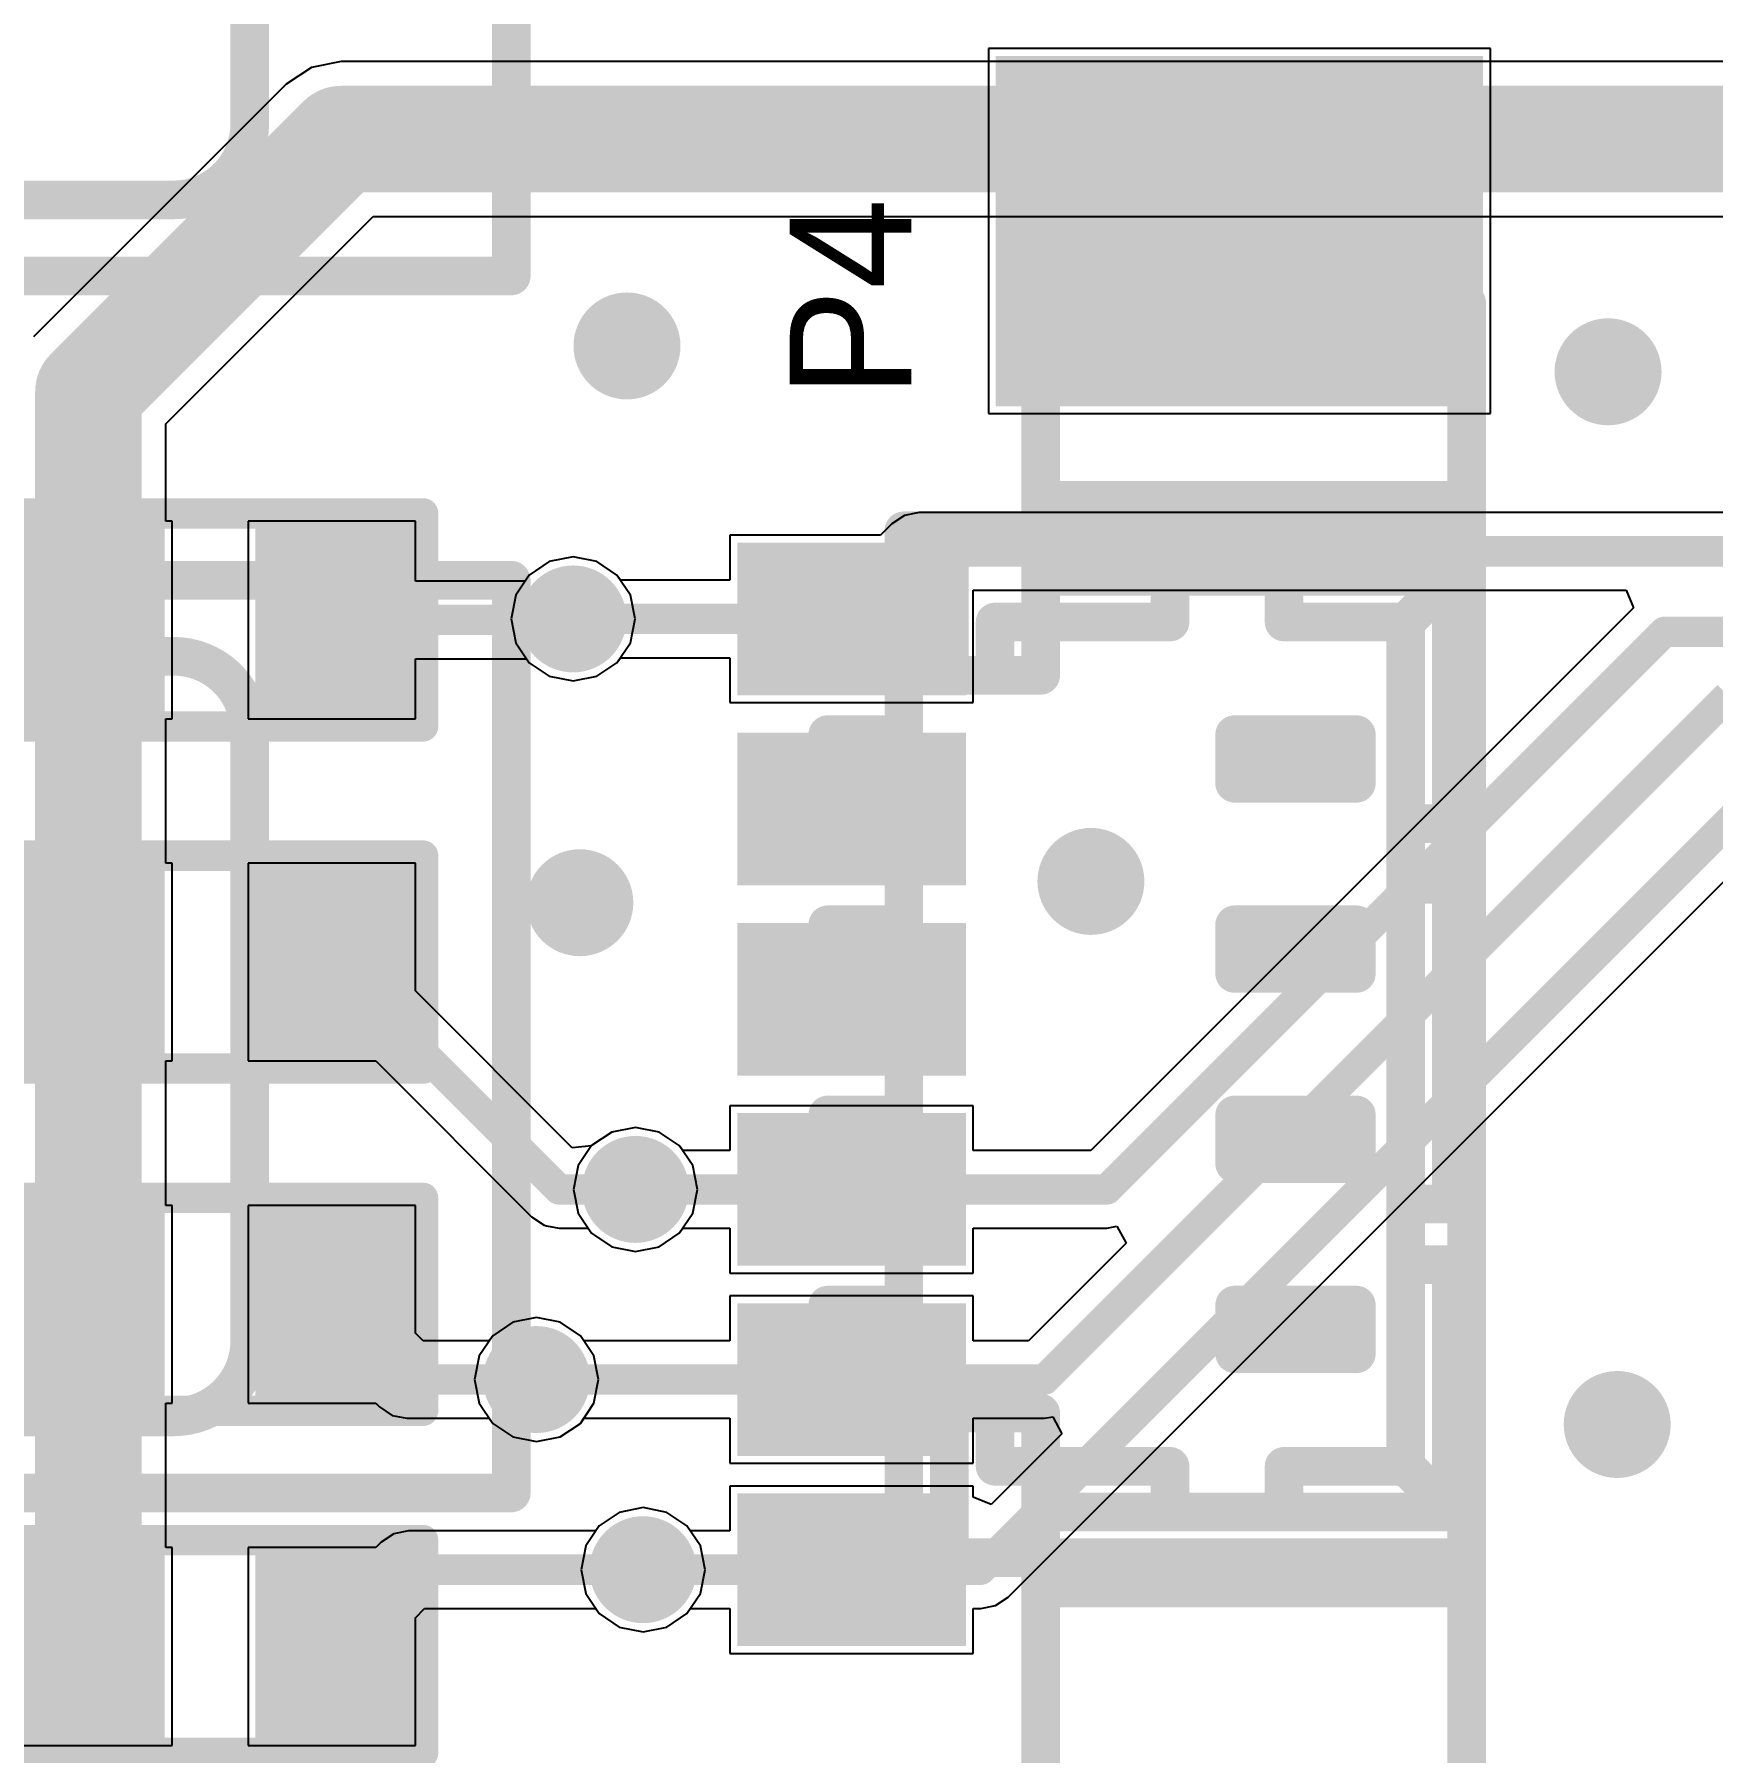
# Model space of a CAD drawing. Extents: x 6.88 to 10.89, y 6.77 to 7.93.
# Drawn here: x 7.1008 to 7.5352, y 7.1049 to 7.5496 of the extents above; entities that cross this region are included whole.
import ezdxf

# ---------------------------------------------------------------- set-up
doc = ezdxf.new("R2010")
doc.units = 0
doc.layers.get('0').update_dxf_attribs({"linetype": 'CONTINUOUS'})
for name, color, linetype in [('BOTTOMLAYER', 5, 'CONTINUOUS'), ('BOTTOMOVERLAY', 54, 'CONTINUOUS'), ('BOTTOMPASTE', 16, 'CONTINUOUS'), ('BOTTOMSOLDER', 6, 'CONTINUOUS'), ('MULTILAYER', 9, 'CONTINUOUS'), ('TOPLAYER', 1, 'CONTINUOUS'), ('TOPOVERLAY', 2, 'CONTINUOUS'), ('TOPPASTE', 8, 'CONTINUOUS'), ('TOPSOLDER', 216, 'CONTINUOUS')]:
    doc.layers.add(name, color=color, linetype=linetype)

# ---------------------------------------------------------------- blocks, each defined once
blk = doc.blocks.new('R_0603_B_16')
at = {"layer": 'BOTTOMLAYER'}
for points in [[(-0.047244, 0.019685), (-0.047244, -0.019685), (-0.015748, 0.019685), (-0.015748, -0.019685)], [(0.015748, 0.019685), (0.015748, -0.019685), (0.047244, 0.019685), (0.047244, -0.019685)]]:
    blk.add_solid(points, dxfattribs=at)
at = {"layer": 'BOTTOMOVERLAY', "const_width": 0.007874}
for points in [[(-0.055118, -0.027559), (-0.055118, 0.027559)], [(-0.055118, 0.027559), (0.055118, 0.027559)], [(0.055118, -0.027559), (0.055118, 0.027559)], [(-0.055118, -0.027559), (0.055118, -0.027559)]]:
    blk.add_lwpolyline(points, dxfattribs=at)
at = {"layer": 'BOTTOMOVERLAY', "const_width": 0.003937}
for points in [[(-0.057087, 0.027559, 1), (-0.05315, 0.027559, 1)], [(-0.057087, 0.027559, 1), (-0.05315, 0.027559, 1)], [(0.05315, 0.027559, 1), (0.057087, 0.027559, 1)], [(0.05315, 0.027559, 1), (0.057087, 0.027559, 1)], [(-0.057087, -0.027559, 1), (-0.05315, -0.027559, 1)], [(-0.057087, -0.027559, 1), (-0.05315, -0.027559, 1)], [(0.05315, -0.027559, 1), (0.057087, -0.027559, 1)], [(0.05315, -0.027559, 1), (0.057087, -0.027559, 1)]]:
    blk.add_lwpolyline(points, format="xyb", close=True, dxfattribs=at)
at = {"layer": 'BOTTOMPASTE'}
for points in [[(-0.047244, 0.019685), (-0.047244, -0.019685), (-0.015748, 0.019685), (-0.015748, -0.019685)], [(0.015748, 0.019685), (0.015748, -0.019685), (0.047244, 0.019685), (0.047244, -0.019685)]]:
    blk.add_solid(points, dxfattribs=at)
at = {"layer": 'BOTTOMSOLDER'}
for points in [[(-0.051244, 0.023685), (-0.051244, -0.023685), (-0.011748, 0.023685), (-0.011748, -0.023685)], [(0.011748, 0.023685), (0.011748, -0.023685), (0.051244, 0.023685), (0.051244, -0.023685)]]:
    blk.add_solid(points, dxfattribs=at)
blk = doc.blocks.new('R_0603_B_17')
at = {"layer": 'BOTTOMLAYER'}
for points in [[(-0.047244, 0.019685), (-0.047244, -0.019685), (-0.015748, 0.019685), (-0.015748, -0.019685)], [(0.015748, 0.019685), (0.015748, -0.019685), (0.047244, 0.019685), (0.047244, -0.019685)]]:
    blk.add_solid(points, dxfattribs=at)
at = {"layer": 'BOTTOMOVERLAY', "const_width": 0.007874}
for points in [[(-0.055118, -0.027559), (-0.055118, 0.027559)], [(-0.055118, 0.027559), (0.055118, 0.027559)], [(0.055118, -0.027559), (0.055118, 0.027559)], [(-0.055118, -0.027559), (0.055118, -0.027559)]]:
    blk.add_lwpolyline(points, dxfattribs=at)
at = {"layer": 'BOTTOMOVERLAY', "const_width": 0.003937}
for points in [[(-0.057087, 0.027559, 1), (-0.05315, 0.027559, 1)], [(-0.057087, 0.027559, 1), (-0.05315, 0.027559, 1)], [(0.05315, 0.027559, 1), (0.057087, 0.027559, 1)], [(0.05315, 0.027559, 1), (0.057087, 0.027559, 1)], [(-0.057087, -0.027559, 1), (-0.05315, -0.027559, 1)], [(-0.057087, -0.027559, 1), (-0.05315, -0.027559, 1)], [(0.05315, -0.027559, 1), (0.057087, -0.027559, 1)], [(0.05315, -0.027559, 1), (0.057087, -0.027559, 1)]]:
    blk.add_lwpolyline(points, format="xyb", close=True, dxfattribs=at)
at = {"layer": 'BOTTOMPASTE'}
for points in [[(-0.047244, 0.019685), (-0.047244, -0.019685), (-0.015748, 0.019685), (-0.015748, -0.019685)], [(0.015748, 0.019685), (0.015748, -0.019685), (0.047244, 0.019685), (0.047244, -0.019685)]]:
    blk.add_solid(points, dxfattribs=at)
at = {"layer": 'BOTTOMSOLDER'}
for points in [[(-0.051244, 0.023685), (-0.051244, -0.023685), (-0.011748, 0.023685), (-0.011748, -0.023685)], [(0.011748, 0.023685), (0.011748, -0.023685), (0.051244, 0.023685), (0.051244, -0.023685)]]:
    blk.add_solid(points, dxfattribs=at)
blk = doc.blocks.new('R_0603_B_19')
at = {"layer": 'BOTTOMLAYER'}
for points in [[(-0.047244, 0.019685), (-0.047244, -0.019685), (-0.015748, 0.019685), (-0.015748, -0.019685)], [(0.015748, 0.019685), (0.015748, -0.019685), (0.047244, 0.019685), (0.047244, -0.019685)]]:
    blk.add_solid(points, dxfattribs=at)
at = {"layer": 'BOTTOMOVERLAY', "const_width": 0.007874}
for points in [[(-0.055118, -0.027559), (-0.055118, 0.027559)], [(-0.055118, 0.027559), (0.055118, 0.027559)], [(0.055118, -0.027559), (0.055118, 0.027559)], [(-0.055118, -0.027559), (0.055118, -0.027559)]]:
    blk.add_lwpolyline(points, dxfattribs=at)
at = {"layer": 'BOTTOMOVERLAY', "const_width": 0.003937}
for points in [[(-0.057087, 0.027559, 1), (-0.05315, 0.027559, 1)], [(-0.057087, 0.027559, 1), (-0.05315, 0.027559, 1)], [(0.05315, 0.027559, 1), (0.057087, 0.027559, 1)], [(0.05315, 0.027559, 1), (0.057087, 0.027559, 1)], [(-0.057087, -0.027559, 1), (-0.05315, -0.027559, 1)], [(-0.057087, -0.027559, 1), (-0.05315, -0.027559, 1)], [(0.05315, -0.027559, 1), (0.057087, -0.027559, 1)], [(0.05315, -0.027559, 1), (0.057087, -0.027559, 1)]]:
    blk.add_lwpolyline(points, format="xyb", close=True, dxfattribs=at)
at = {"layer": 'BOTTOMPASTE'}
for points in [[(-0.047244, 0.019685), (-0.047244, -0.019685), (-0.015748, 0.019685), (-0.015748, -0.019685)], [(0.015748, 0.019685), (0.015748, -0.019685), (0.047244, 0.019685), (0.047244, -0.019685)]]:
    blk.add_solid(points, dxfattribs=at)
at = {"layer": 'BOTTOMSOLDER'}
for points in [[(-0.051244, 0.023685), (-0.051244, -0.023685), (-0.011748, 0.023685), (-0.011748, -0.023685)], [(0.011748, 0.023685), (0.011748, -0.023685), (0.051244, 0.023685), (0.051244, -0.023685)]]:
    blk.add_solid(points, dxfattribs=at)
blk = doc.blocks.new('R_0603_B_20')
at = {"layer": 'BOTTOMLAYER'}
for points in [[(-0.047244, 0.019685), (-0.047244, -0.019685), (-0.015748, 0.019685), (-0.015748, -0.019685)], [(0.015748, 0.019685), (0.015748, -0.019685), (0.047244, 0.019685), (0.047244, -0.019685)]]:
    blk.add_solid(points, dxfattribs=at)
at = {"layer": 'BOTTOMOVERLAY', "const_width": 0.007874}
for points in [[(-0.055118, -0.027559), (-0.055118, 0.027559)], [(-0.055118, 0.027559), (0.055118, 0.027559)], [(0.055118, -0.027559), (0.055118, 0.027559)], [(-0.055118, -0.027559), (0.055118, -0.027559)]]:
    blk.add_lwpolyline(points, dxfattribs=at)
at = {"layer": 'BOTTOMOVERLAY', "const_width": 0.003937}
for points in [[(-0.057087, 0.027559, 1), (-0.05315, 0.027559, 1)], [(-0.057087, 0.027559, 1), (-0.05315, 0.027559, 1)], [(0.05315, 0.027559, 1), (0.057087, 0.027559, 1)], [(0.05315, 0.027559, 1), (0.057087, 0.027559, 1)], [(-0.057087, -0.027559, 1), (-0.05315, -0.027559, 1)], [(-0.057087, -0.027559, 1), (-0.05315, -0.027559, 1)], [(0.05315, -0.027559, 1), (0.057087, -0.027559, 1)], [(0.05315, -0.027559, 1), (0.057087, -0.027559, 1)]]:
    blk.add_lwpolyline(points, format="xyb", close=True, dxfattribs=at)
at = {"layer": 'BOTTOMPASTE'}
for points in [[(-0.047244, 0.019685), (-0.047244, -0.019685), (-0.015748, 0.019685), (-0.015748, -0.019685)], [(0.015748, 0.019685), (0.015748, -0.019685), (0.047244, 0.019685), (0.047244, -0.019685)]]:
    blk.add_solid(points, dxfattribs=at)
at = {"layer": 'BOTTOMSOLDER'}
for points in [[(-0.051244, 0.023685), (-0.051244, -0.023685), (-0.011748, 0.023685), (-0.011748, -0.023685)], [(0.011748, 0.023685), (0.011748, -0.023685), (0.051244, 0.023685), (0.051244, -0.023685)]]:
    blk.add_solid(points, dxfattribs=at)
blk = doc.blocks.new('M_____53398_37')
at = {"layer": 'TOPLAYER'}
for points in [[(0.015748, -0.02559), (0.015748, 0.02559), (-0.015748, -0.02559), (-0.015748, 0.02559)], [(0.064961, -0.02559), (0.064961, 0.02559), (0.033465, -0.02559), (0.033465, 0.02559)], [(0.114173, -0.02559), (0.114173, 0.02559), (0.082677, -0.02559), (0.082677, 0.02559)], [(0.163386, -0.02559), (0.163386, 0.02559), (0.13189, -0.02559), (0.13189, 0.02559)], [(0.212598, -0.02559), (0.212598, 0.02559), (0.181102, -0.02559), (0.181102, 0.02559)], [(0.261811, -0.02559), (0.261811, 0.02559), (0.230315, -0.02559), (0.230315, 0.02559)], [(0.387795, -0.159449), (0.387795, -0.041339), (0.305118, -0.159449), (0.305118, -0.041339)]]:
    blk.add_solid(points, dxfattribs=at)
at = {"layer": 'TOPPASTE'}
for points in [[(0.015748, -0.02559), (0.015748, 0.02559), (-0.015748, -0.02559), (-0.015748, 0.02559)], [(0.064961, -0.02559), (0.064961, 0.02559), (0.033465, -0.02559), (0.033465, 0.02559)], [(0.114173, -0.02559), (0.114173, 0.02559), (0.082677, -0.02559), (0.082677, 0.02559)], [(0.163386, -0.02559), (0.163386, 0.02559), (0.13189, -0.02559), (0.13189, 0.02559)], [(0.212598, -0.02559), (0.212598, 0.02559), (0.181102, -0.02559), (0.181102, 0.02559)], [(0.261811, -0.02559), (0.261811, 0.02559), (0.230315, -0.02559), (0.230315, 0.02559)], [(0.387795, -0.159449), (0.387795, -0.041339), (0.305118, -0.159449), (0.305118, -0.041339)]]:
    blk.add_solid(points, dxfattribs=at)
at = {"layer": 'TOPSOLDER'}
for points in [[(0.019748, -0.02959), (0.019748, 0.02959), (-0.019748, -0.02959), (-0.019748, 0.02959)], [(0.068961, -0.02959), (0.068961, 0.02959), (0.029465, -0.02959), (0.029465, 0.02959)], [(0.118173, -0.02959), (0.118173, 0.02959), (0.078677, -0.02959), (0.078677, 0.02959)], [(0.167386, -0.02959), (0.167386, 0.02959), (0.12789, -0.02959), (0.12789, 0.02959)], [(0.216598, -0.02959), (0.216598, 0.02959), (0.177102, -0.02959), (0.177102, 0.02959)], [(0.265811, -0.02959), (0.265811, 0.02959), (0.226315, -0.02959), (0.226315, 0.02959)], [(0.391795, -0.163449), (0.391795, -0.037339), (0.301118, -0.163449), (0.301118, -0.037339)]]:
    blk.add_solid(points, dxfattribs=at)

msp = doc.modelspace()

# ---------------------------------------------------------------- linework, layer by layer
at = {"layer": 'BOTTOMLAYER'}
for p, q in [((7.180172, 7.542566), (7.172491, 7.541038)), ((8.308866, 7.542566), (7.180172, 7.542566)), ((7.172491, 7.541038), (7.165979, 7.536687)), ((7.165979, 7.536687), (7.100589, 7.471297)), ((7.134852, 7.448791), (7.188485, 7.502425)), ((7.188485, 7.502425), (8.317179, 7.502425)), ((7.134852, 7.423641), (7.134852, 7.448791)), ((7.136435, 7.423641), (7.134852, 7.423641)), ((7.136435, 7.37246), (7.136435, 7.423641)), ((7.199427, 7.423641), (7.15612, 7.423641)), ((7.15612, 7.423641), (7.15612, 7.37246)), ((7.199427, 7.408086), (7.199427, 7.423641)), ((7.234084, 7.413135), (7.228875, 7.409655)), ((7.240229, 7.414357), (7.234084, 7.413135)), ((7.246374, 7.413135), (7.240229, 7.414357)), ((7.251583, 7.409655), (7.246374, 7.413135)), ((7.228875, 7.409655), (7.227828, 7.408086)), ((7.255063, 7.404445), (7.251583, 7.409655)), ((7.227828, 7.408086), (7.199427, 7.408086)), ((7.256286, 7.398301), (7.255063, 7.404445)), ((7.255063, 7.392156), (7.256286, 7.398301)), ((7.251583, 7.386947), (7.255063, 7.392156)), ((7.199427, 7.37246), (7.199427, 7.388016)), ((7.199427, 7.388016), (7.228161, 7.388016)), ((7.228161, 7.388016), (7.228875, 7.386947)), ((7.228875, 7.386947), (7.234084, 7.383466)), ((7.246374, 7.383466), (7.251583, 7.386947)), ((7.234084, 7.383466), (7.240229, 7.382244)), ((7.240229, 7.382244), (7.246374, 7.383466)), ((7.134852, 7.335075), (7.134852, 7.37246)), ((7.134852, 7.37246), (7.136435, 7.37246)), ((7.15612, 7.37246), (7.199427, 7.37246)), ((7.136435, 7.335075), (7.134852, 7.335075)), ((7.136435, 7.283894), (7.136435, 7.335075)), ((7.199427, 7.335075), (7.15612, 7.335075)), ((7.15612, 7.335075), (7.15612, 7.283894)), ((7.199427, 7.302023), (7.199427, 7.335075)), ((7.239994, 7.261456), (7.199427, 7.302023)), ((7.134852, 7.246508), (7.134852, 7.283894)), ((7.134852, 7.283894), (7.136435, 7.283894)), ((7.15612, 7.283894), (7.189172, 7.283894)), ((7.189172, 7.283894), (7.229499, 7.243567)), ((7.256371, 7.266719), (7.250226, 7.265497)), ((7.262515, 7.265497), (7.256371, 7.266719)), ((7.24497, 7.261946), (7.239994, 7.261456)), ((7.245017, 7.262017), (7.24497, 7.261946)), ((7.250226, 7.265497), (7.245017, 7.262017)), ((7.267724, 7.262017), (7.262515, 7.265497)), ((7.271205, 7.256808), (7.267724, 7.262017)), ((7.272427, 7.250663), (7.271205, 7.256808)), ((7.271205, 7.244518), (7.272427, 7.250663)), ((7.136435, 7.246508), (7.134852, 7.246508)), ((7.136435, 7.195327), (7.136435, 7.246508)), ((7.199427, 7.246508), (7.15612, 7.246508)), ((7.15612, 7.246508), (7.15612, 7.195327)), ((7.199427, 7.213456), (7.199427, 7.246508)), ((7.267724, 7.239309), (7.271205, 7.244518)), ((7.229499, 7.243567), (7.232754, 7.241392)), ((7.232754, 7.241392), (7.233391, 7.241265)), ((7.233391, 7.241265), (7.236595, 7.240628)), ((7.236595, 7.240628), (7.244136, 7.240628)), ((7.244136, 7.240628), (7.245017, 7.239309)), ((7.245017, 7.239309), (7.250226, 7.235829)), ((7.250226, 7.235829), (7.256371, 7.234606)), ((7.256371, 7.234606), (7.262515, 7.235829)), ((7.262515, 7.235829), (7.267724, 7.239309)), ((7.23078, 7.217507), (7.224636, 7.216285)), ((7.236925, 7.216285), (7.23078, 7.217507)), ((7.201397, 7.211486), (7.199427, 7.213456)), ((7.224636, 7.216285), (7.219427, 7.212804)), ((7.242134, 7.212804), (7.236925, 7.216285)), ((7.218546, 7.211486), (7.201397, 7.211486)), ((7.219427, 7.212804), (7.218546, 7.211486)), ((7.245615, 7.207595), (7.242134, 7.212804)), ((7.246837, 7.20145), (7.245615, 7.207595)), ((7.245615, 7.195306), (7.246837, 7.20145)), ((7.134852, 7.157942), (7.134852, 7.195327)), ((7.134852, 7.195327), (7.136435, 7.195327)), ((7.15612, 7.195327), (7.189172, 7.195327)), ((7.189172, 7.195327), (7.190145, 7.194354)), ((7.242134, 7.190097), (7.245615, 7.195306)), ((7.190145, 7.194354), (7.1934, 7.192179)), ((7.1934, 7.192179), (7.197241, 7.191415)), ((7.197241, 7.191415), (7.218546, 7.191415)), ((7.218546, 7.191415), (7.219427, 7.190097)), ((7.219427, 7.190097), (7.224636, 7.186616)), ((7.224636, 7.186616), (7.23078, 7.185394)), ((7.23078, 7.185394), (7.236925, 7.186616)), ((7.236925, 7.186616), (7.242134, 7.190097)), ((7.252195, 7.167072), (7.246986, 7.163591)), ((7.258339, 7.168294), (7.252195, 7.167072)), ((7.264484, 7.167072), (7.258339, 7.168294)), ((7.269693, 7.163591), (7.264484, 7.167072)), ((7.193819, 7.161509), (7.190564, 7.159334)), ((7.19766, 7.162273), (7.193819, 7.161509)), ((7.246105, 7.162273), (7.19766, 7.162273)), ((7.246986, 7.163591), (7.246105, 7.162273)), ((7.273174, 7.158382), (7.269693, 7.163591)), ((7.136435, 7.157942), (7.134852, 7.157942)), ((7.136435, 7.106761), (7.136435, 7.157942)), ((7.189172, 7.157942), (7.15612, 7.157942)), ((7.15612, 7.157942), (7.15612, 7.106761)), ((7.190564, 7.159334), (7.189172, 7.157942)), ((7.274396, 7.152238), (7.273174, 7.158382)), ((7.273174, 7.146093), (7.274396, 7.152238)), ((7.199427, 7.139813), (7.201816, 7.142202)), ((7.201816, 7.142202), (7.246105, 7.142202)), ((7.246105, 7.142202), (7.246986, 7.140884)), ((7.269693, 7.140884), (7.273174, 7.146093)), ((7.199427, 7.106761), (7.199427, 7.139813)), ((7.246986, 7.140884), (7.252195, 7.137403)), ((7.252195, 7.137403), (7.258339, 7.136181)), ((7.258339, 7.136181), (7.264484, 7.137403)), ((7.264484, 7.137403), (7.269693, 7.140884)), ((7.093127, 7.106761), (7.136435, 7.106761)), ((7.15612, 7.106761), (7.199427, 7.106761))]:
    msp.add_line(p, q, dxfattribs=at)
for points, const_width in [([(7.114781, 7.457105), (7.180172, 7.522495)], 0.027559), ([(7.180172, 7.522495), (8.317179, 7.522495)], 0.027559), ([(7.114781, 7.398051), (7.114781, 7.457105)], 0.027559), ([(7.114781, 7.309484), (7.114781, 7.398051)], 0.027559), ([(7.177773, 7.398051), (7.239979, 7.398051)], 0.007874), ([(7.114781, 7.220918), (7.114781, 7.309484)], 0.027559), ([(7.177773, 7.309484), (7.236595, 7.250663)], 0.007874), ([(7.236595, 7.250663), (7.256371, 7.250663)], 0.007874), ([(7.114781, 7.132351), (7.114781, 7.220918)], 0.027559), ([(7.177773, 7.220918), (7.197241, 7.20145)], 0.007874), ([(7.197241, 7.20145), (7.23078, 7.20145)], 0.007874), ([(7.177773, 7.132351), (7.19766, 7.152238)], 0.007874), ([(7.19766, 7.152238), (7.258339, 7.152238)], 0.007874)]:
    msp.add_lwpolyline(points, dxfattribs=dict(at, const_width=const_width))
for points, const_width in [([(7.173282, 7.522495, 1), (7.187061, 7.522495, 1)], 0.01378), ([(7.173282, 7.522495, 1), (7.187061, 7.522495, 1)], 0.01378), ([(7.249266, 7.468952, 1), (7.259108, 7.468952, 1)], 0.009843), ([(7.503203, 7.462259, 1), (7.513045, 7.462259, 1)], 0.009843), ([(7.107891, 7.457105, 1), (7.121671, 7.457105, 1)], 0.01378), ([(7.107891, 7.457105, 1), (7.121671, 7.457105, 1)], 0.01378), ([(7.107891, 7.398051, 1), (7.121671, 7.398051, 1)], 0.01378), ([(7.107891, 7.398051, 1), (7.121671, 7.398051, 1)], 0.01378), ([(7.235308, 7.398301, 1), (7.24515, 7.398301, 1)], 0.009843), ([(7.175805, 7.398051, 1), (7.179742, 7.398051, 1)], 0.003937), ([(7.238011, 7.398051, 1), (7.241948, 7.398051, 1)], 0.003937), ([(7.369345, 7.330369, 1), (7.379187, 7.330369, 1)], 0.009843), ([(7.237061, 7.324858, 1), (7.246904, 7.324858, 1)], 0.009843), ([(7.107891, 7.309484, 1), (7.121671, 7.309484, 1)], 0.01378), ([(7.107891, 7.309484, 1), (7.121671, 7.309484, 1)], 0.01378), ([(7.175805, 7.309484, 1), (7.179742, 7.309484, 1)], 0.003937), ([(7.25145, 7.250663, 1), (7.261292, 7.250663, 1)], 0.009843), ([(7.234626, 7.250663, 1), (7.238563, 7.250663, 1)], 0.003937), ([(7.234626, 7.250663, 1), (7.238563, 7.250663, 1)], 0.003937), ([(7.254402, 7.250663, 1), (7.258339, 7.250663, 1)], 0.003937), ([(7.107891, 7.220918, 1), (7.121671, 7.220918, 1)], 0.01378), ([(7.107891, 7.220918, 1), (7.121671, 7.220918, 1)], 0.01378), ([(7.175805, 7.220918, 1), (7.179742, 7.220918, 1)], 0.003937), ([(7.225859, 7.20145, 1), (7.235702, 7.20145, 1)], 0.009843), ([(7.195272, 7.20145, 1), (7.199209, 7.20145, 1)], 0.003937), ([(7.195272, 7.20145, 1), (7.199209, 7.20145, 1)], 0.003937), ([(7.228812, 7.20145, 1), (7.232749, 7.20145, 1)], 0.003937), ([(7.505565, 7.189818, 1), (7.515408, 7.189818, 1)], 0.009843), ([(7.253418, 7.152238, 1), (7.263261, 7.152238, 1)], 0.009843), ([(7.195691, 7.152238, 1), (7.199628, 7.152238, 1)], 0.003937), ([(7.195691, 7.152238, 1), (7.199628, 7.152238, 1)], 0.003937), ([(7.256371, 7.152238, 1), (7.260308, 7.152238, 1)], 0.003937), ([(7.107891, 7.132351, 1), (7.121671, 7.132351, 1)], 0.01378), ([(7.175805, 7.132351, 1), (7.179742, 7.132351, 1)], 0.003937)]:
    msp.add_lwpolyline(points, format="xyb", close=True, dxfattribs=dict(at, const_width=const_width))
at = {"layer": 'BOTTOMSOLDER', "const_width": 0.013843}
for points in [[(7.247266, 7.468952, 1), (7.261108, 7.468952, 1)], [(7.501203, 7.462259, 1), (7.515046, 7.462259, 1)], [(7.233308, 7.398301, 1), (7.24715, 7.398301, 1)], [(7.367345, 7.330369, 1), (7.381187, 7.330369, 1)], [(7.235061, 7.324858, 1), (7.248904, 7.324858, 1)], [(7.24945, 7.250663, 1), (7.263292, 7.250663, 1)], [(7.223859, 7.20145, 1), (7.237702, 7.20145, 1)], [(7.503565, 7.189818, 1), (7.517408, 7.189818, 1)], [(7.251418, 7.152238, 1), (7.265261, 7.152238, 1)]]:
    msp.add_lwpolyline(points, format="xyb", close=True, dxfattribs=at)
at = {"layer": 'MULTILAYER', "const_width": 0.009843}
for points in [[(7.249266, 7.468952, 1), (7.259108, 7.468952, 1)], [(7.503203, 7.462259, 1), (7.513045, 7.462259, 1)], [(7.235308, 7.398301, 1), (7.24515, 7.398301, 1)], [(7.369345, 7.330369, 1), (7.379187, 7.330369, 1)], [(7.237061, 7.324858, 1), (7.246904, 7.324858, 1)], [(7.25145, 7.250663, 1), (7.261292, 7.250663, 1)], [(7.225859, 7.20145, 1), (7.235702, 7.20145, 1)], [(7.505565, 7.189818, 1), (7.515408, 7.189818, 1)], [(7.253418, 7.152238, 1), (7.263261, 7.152238, 1)]]:
    msp.add_lwpolyline(points, format="xyb", close=True, dxfattribs=at)
at = {"layer": 'TOPLAYER'}
for p, q in [((7.477668, 7.545939), (7.347747, 7.545939)), ((7.347747, 7.545939), (7.347747, 7.45145)), ((7.477668, 7.45145), (7.477668, 7.545939)), ((7.347747, 7.45145), (7.477668, 7.45145)), ((7.32272, 7.422898), (7.319776, 7.419954)), ((7.325975, 7.425074), (7.32272, 7.422898)), ((7.329816, 7.425838), (7.325975, 7.425074)), ((8.292023, 7.425838), (7.329816, 7.425838)), ((7.319776, 7.419954), (7.280818, 7.419954)), ((7.280818, 7.419954), (7.280818, 7.408336)), ((7.234084, 7.413135), (7.228875, 7.409655)), ((7.240229, 7.414357), (7.234084, 7.413135)), ((7.246374, 7.413135), (7.240229, 7.414357)), ((7.251583, 7.409655), (7.246374, 7.413135)), ((7.228875, 7.409655), (7.225395, 7.404445)), ((7.252464, 7.408336), (7.251583, 7.409655)), ((7.225395, 7.404445), (7.224173, 7.398301)), ((7.280818, 7.408336), (7.252464, 7.408336)), ((7.34381, 7.376647), (7.34381, 7.405767)), ((7.34381, 7.405767), (7.512797, 7.405767)), ((7.512797, 7.405767), (7.514711, 7.401148)), ((7.514711, 7.401148), (7.374261, 7.260698)), ((7.224173, 7.398301), (7.225395, 7.392156)), ((7.225395, 7.392156), (7.228875, 7.386947)), ((7.228875, 7.386947), (7.234084, 7.383466)), ((7.246374, 7.383466), (7.251583, 7.386947)), ((7.251583, 7.386947), (7.252464, 7.388266)), ((7.252464, 7.388266), (7.280818, 7.388266)), ((7.280818, 7.388266), (7.280818, 7.376647)), ((7.234084, 7.383466), (7.240229, 7.382244)), ((7.240229, 7.382244), (7.246374, 7.383466)), ((7.280818, 7.376647), (7.34381, 7.376647)), ((7.352837, 7.145142), (7.542386, 7.334691)), ((7.34381, 7.272316), (7.280818, 7.272316)), ((7.280818, 7.272316), (7.280818, 7.260698)), ((7.34381, 7.260698), (7.34381, 7.272316)), ((7.256371, 7.266719), (7.250226, 7.265497)), ((7.262515, 7.265497), (7.256371, 7.266719)), ((7.245017, 7.262017), (7.241536, 7.256808)), ((7.250226, 7.265497), (7.245017, 7.262017)), ((7.267724, 7.262017), (7.262515, 7.265497)), ((7.268605, 7.260698), (7.267724, 7.262017)), ((7.280818, 7.260698), (7.268605, 7.260698)), ((7.374261, 7.260698), (7.34381, 7.260698)), ((7.241536, 7.256808), (7.240314, 7.250663)), ((7.240314, 7.250663), (7.241536, 7.244518)), ((7.241536, 7.244518), (7.245017, 7.239309)), ((7.267724, 7.239309), (7.268605, 7.240628)), ((7.268605, 7.240628), (7.280818, 7.240628)), ((7.280818, 7.240628), (7.280818, 7.22901)), ((7.34381, 7.22901), (7.34381, 7.240628)), ((7.34381, 7.240628), (7.378418, 7.240628)), ((7.378418, 7.240628), (7.381011, 7.241143)), ((7.381011, 7.241143), (7.383368, 7.236734)), ((7.245017, 7.239309), (7.250226, 7.235829)), ((7.250226, 7.235829), (7.256371, 7.234606)), ((7.256371, 7.234606), (7.262515, 7.235829)), ((7.262515, 7.235829), (7.267724, 7.239309)), ((7.383368, 7.236734), (7.35812, 7.211486)), ((7.280818, 7.22901), (7.34381, 7.22901)), ((7.34381, 7.223104), (7.280818, 7.223104)), ((7.280818, 7.223104), (7.280818, 7.211486)), ((7.34381, 7.211486), (7.34381, 7.223104)), ((7.23078, 7.217507), (7.224636, 7.216285)), ((7.236925, 7.216285), (7.23078, 7.217507)), ((7.224636, 7.216285), (7.219427, 7.212804)), ((7.242134, 7.212804), (7.236925, 7.216285)), ((7.219427, 7.212804), (7.215946, 7.207595)), ((7.243015, 7.211486), (7.242134, 7.212804)), ((7.280818, 7.211486), (7.243015, 7.211486)), ((7.35812, 7.211486), (7.34381, 7.211486)), ((7.215946, 7.207595), (7.214724, 7.20145)), ((7.214724, 7.20145), (7.215946, 7.195306)), ((7.215946, 7.195306), (7.219427, 7.190097)), ((7.242134, 7.190097), (7.243015, 7.191415)), ((7.243015, 7.191415), (7.280818, 7.191415)), ((7.280818, 7.191415), (7.280818, 7.179797)), ((7.34381, 7.179797), (7.34381, 7.191415)), ((7.34381, 7.191415), (7.362276, 7.191415)), ((7.362276, 7.191415), (7.364377, 7.191833)), ((7.364377, 7.191833), (7.366734, 7.187423)), ((7.219427, 7.190097), (7.224636, 7.186616)), ((7.224636, 7.186616), (7.23078, 7.185394)), ((7.23078, 7.185394), (7.236925, 7.186616)), ((7.236925, 7.186616), (7.242134, 7.190097)), ((7.366734, 7.187423), (7.348429, 7.169118)), ((7.280818, 7.179797), (7.34381, 7.179797)), ((7.34381, 7.173891), (7.280818, 7.173891)), ((7.280818, 7.173891), (7.280818, 7.162273)), ((7.34381, 7.171032), (7.34381, 7.173891)), ((7.348429, 7.169118), (7.34381, 7.171032)), ((7.252195, 7.167072), (7.246986, 7.163591)), ((7.258339, 7.168294), (7.252195, 7.167072)), ((7.264484, 7.167072), (7.258339, 7.168294)), ((7.269693, 7.163591), (7.264484, 7.167072)), ((7.246986, 7.163591), (7.243505, 7.158382)), ((7.270574, 7.162273), (7.269693, 7.163591)), ((7.280818, 7.162273), (7.270574, 7.162273)), ((7.243505, 7.158382), (7.242283, 7.152238)), ((7.242283, 7.152238), (7.243505, 7.146093)), ((7.243505, 7.146093), (7.246986, 7.140884)), ((7.269693, 7.140884), (7.270574, 7.142202)), ((7.270574, 7.142202), (7.280818, 7.142202)), ((7.280818, 7.142202), (7.280818, 7.130584)), ((7.34381, 7.130584), (7.34381, 7.142202)), ((7.34381, 7.142202), (7.345741, 7.142202)), ((7.345741, 7.142202), (7.349581, 7.142966)), ((7.349581, 7.142966), (7.352837, 7.145142)), ((7.246986, 7.140884), (7.252195, 7.137403)), ((7.252195, 7.137403), (7.258339, 7.136181)), ((7.258339, 7.136181), (7.264484, 7.137403)), ((7.264484, 7.137403), (7.269693, 7.140884)), ((7.280818, 7.130584), (7.34381, 7.130584))]:
    msp.add_line(p, q, dxfattribs=at)
for points, const_width in [([(7.249266, 7.468952, 1), (7.259108, 7.468952, 1)], 0.009843), ([(7.503203, 7.462259, 1), (7.513045, 7.462259, 1)], 0.009843), ([(7.327847, 7.415802, 1), (7.331784, 7.415802, 1)], 0.003937), ([(7.327847, 7.415802, 1), (7.331784, 7.415802, 1)], 0.003937), ([(7.235308, 7.398301, 1), (7.24515, 7.398301, 1)], 0.009843), ([(7.238261, 7.398301, 1), (7.242198, 7.398301, 1)], 0.003937), ([(7.310346, 7.398301, 1), (7.314283, 7.398301, 1)], 0.003937), ([(7.310346, 7.398301, 1), (7.314283, 7.398301, 1)], 0.003937), ([(7.520723, 7.394936, 1), (7.52466, 7.394936, 1)], 0.003937), ([(7.520723, 7.394936, 1), (7.52466, 7.394936, 1)], 0.003937), ([(7.369345, 7.330369, 1), (7.379187, 7.330369, 1)], 0.009843), ([(7.237061, 7.324858, 1), (7.246904, 7.324858, 1)], 0.009843), ([(7.25145, 7.250663, 1), (7.261292, 7.250663, 1)], 0.009843), ([(7.254402, 7.250663, 1), (7.258339, 7.250663, 1)], 0.003937), ([(7.310346, 7.250663, 1), (7.314283, 7.250663, 1)], 0.003937), ([(7.310346, 7.250663, 1), (7.314283, 7.250663, 1)], 0.003937), ([(7.376449, 7.250663, 1), (7.380387, 7.250663, 1)], 0.003937), ([(7.376449, 7.250663, 1), (7.380387, 7.250663, 1)], 0.003937), ([(7.225859, 7.20145, 1), (7.235702, 7.20145, 1)], 0.009843), ([(7.228812, 7.20145, 1), (7.232749, 7.20145, 1)], 0.003937), ([(7.310346, 7.20145, 1), (7.314283, 7.20145, 1)], 0.003937), ([(7.310346, 7.20145, 1), (7.314283, 7.20145, 1)], 0.003937), ([(7.360308, 7.20145, 1), (7.364245, 7.20145, 1)], 0.003937), ([(7.360308, 7.20145, 1), (7.364245, 7.20145, 1)], 0.003937), ([(7.505565, 7.189818, 1), (7.515408, 7.189818, 1)], 0.009843), ([(7.253418, 7.152238, 1), (7.263261, 7.152238, 1)], 0.009843), ([(7.256371, 7.152238, 1), (7.260308, 7.152238, 1)], 0.003937), ([(7.310346, 7.152238, 1), (7.314283, 7.152238, 1)], 0.003937), ([(7.310346, 7.152238, 1), (7.314283, 7.152238, 1)], 0.003937), ([(7.343772, 7.152238, 1), (7.347709, 7.152238, 1)], 0.003937), ([(7.343772, 7.152238, 1), (7.347709, 7.152238, 1)], 0.003937)]:
    msp.add_lwpolyline(points, format="xyb", close=True, dxfattribs=dict(at, const_width=const_width))
at = {"layer": 'TOPLAYER', "const_width": 0.007874}
for points in [[(7.312314, 7.398301), (7.329816, 7.415802)], [(7.329816, 7.415802), (8.538472, 7.415802)], [(7.240229, 7.398301), (7.312314, 7.398301)], [(7.378418, 7.250663), (7.522691, 7.394936)], [(7.522691, 7.394936), (8.55025, 7.394936)], [(7.362276, 7.20145), (7.539227, 7.378401)], [(7.345741, 7.152238), (7.553794, 7.360291)], [(7.256371, 7.250663), (7.312314, 7.250663)], [(7.312314, 7.250663), (7.378418, 7.250663)], [(7.23078, 7.20145), (7.312314, 7.20145)], [(7.312314, 7.20145), (7.362276, 7.20145)], [(7.258339, 7.152238), (7.312314, 7.152238)], [(7.312314, 7.152238), (7.345741, 7.152238)]]:
    msp.add_lwpolyline(points, dxfattribs=at)
at = {"layer": 'TOPOVERLAY', "const_width": 0.01}
for points in [[(7.224229, 7.487062), (7.224229, 7.723283)], [(7.15655, 7.526432), (7.15655, 7.683912)], [(6.880959, 7.506747), (7.136865, 7.506747)], [(6.979384, 7.487062), (7.224229, 7.487062)], [(7.384896, 7.480172), (7.39277, 7.488046)], [(7.39277, 7.488046), (7.463636, 7.488046)], [(7.463636, 7.488046), (7.47151, 7.480172)], [(7.361274, 7.480172), (7.47151, 7.480172)], [(7.361274, 7.383716), (7.361274, 7.480172)], [(7.47151, 7.096314), (7.47151, 7.480172)], [(7.361274, 7.428991), (7.47151, 7.428991)], [(7.325841, 7.421117), (7.47151, 7.421117)], [(7.325841, 7.155369), (7.325841, 7.421117)], [(7.337652, 7.383716), (7.337652, 7.421117)], [(6.979384, 7.408322), (7.224229, 7.408322)], [(7.224229, 7.172101), (7.224229, 7.408322)], [(7.361274, 7.409306), (7.467574, 7.409306)], [(7.394739, 7.397495), (7.394739, 7.409306)], [(7.424266, 7.397495), (7.424266, 7.409306)], [(7.455762, 7.397495), (7.467574, 7.409306)], [(7.467574, 7.34533), (7.467574, 7.409306)], [(7.349463, 7.383716), (7.349463, 7.397495)], [(7.349463, 7.397495), (7.394739, 7.397495)], [(7.424266, 7.397495), (7.455762, 7.397495)], [(7.455762, 7.178991), (7.455762, 7.397495)], [(6.880959, 7.388637), (7.136865, 7.388637)], [(7.337652, 7.383716), (7.361274, 7.383716)], [(7.15655, 7.211471), (7.15655, 7.368952)], [(7.306156, 7.355763), (7.306156, 7.368361)], [(7.306156, 7.368361), (7.325841, 7.368361)], [(7.310093, 7.355763), (7.310093, 7.368361)], [(7.411471, 7.355763), (7.411471, 7.368361)], [(7.411471, 7.368361), (7.414424, 7.364424)], [(7.411471, 7.368361), (7.442967, 7.368361)], [(7.438046, 7.364424), (7.442967, 7.368361)], [(7.442967, 7.355763), (7.442967, 7.368361)], [(7.414424, 7.3597), (7.414424, 7.364424)], [(7.414424, 7.364424), (7.438046, 7.364424)], [(7.438046, 7.3597), (7.438046, 7.364424)], [(7.411471, 7.355763), (7.414424, 7.3597)], [(7.414424, 7.3597), (7.438046, 7.3597)], [(7.438046, 7.3597), (7.442967, 7.355763)], [(7.306156, 7.355763), (7.325841, 7.355763)], [(7.411471, 7.355763), (7.442967, 7.355763)], [(7.455762, 7.34533), (7.47151, 7.34533)], [(7.455762, 7.329582), (7.47151, 7.329582)], [(7.467574, 7.246904), (7.467574, 7.329582)], [(7.306156, 7.30655), (7.306156, 7.319149)], [(7.306156, 7.319149), (7.325841, 7.319149)], [(7.310093, 7.30655), (7.310093, 7.319149)], [(7.411471, 7.30655), (7.411471, 7.319149)], [(7.411471, 7.319149), (7.442967, 7.319149)], [(7.411471, 7.319149), (7.414424, 7.315212)], [(7.414424, 7.315212), (7.438046, 7.315212)], [(7.414424, 7.310487), (7.414424, 7.315212)], [(7.438046, 7.315212), (7.442967, 7.319149)], [(7.438046, 7.310487), (7.438046, 7.315212)], [(7.442967, 7.30655), (7.442967, 7.319149)], [(7.411471, 7.30655), (7.414424, 7.310487)], [(7.414424, 7.310487), (7.438046, 7.310487)], [(7.438046, 7.310487), (7.442967, 7.30655)], [(7.306156, 7.30655), (7.325841, 7.30655)], [(7.411471, 7.30655), (7.442967, 7.30655)], [(7.306156, 7.257338), (7.306156, 7.269936)], [(7.306156, 7.269936), (7.325841, 7.269936)], [(7.310093, 7.257338), (7.310093, 7.269936)], [(7.411471, 7.269936), (7.414424, 7.265999)], [(7.411471, 7.257338), (7.411471, 7.269936)], [(7.411471, 7.269936), (7.442967, 7.269936)], [(7.414424, 7.261274), (7.414424, 7.265999)], [(7.414424, 7.265999), (7.438046, 7.265999)], [(7.438046, 7.265999), (7.442967, 7.269936)], [(7.438046, 7.261274), (7.438046, 7.265999)], [(7.442967, 7.257338), (7.442967, 7.269936)], [(7.306156, 7.257338), (7.325841, 7.257338)], [(7.411471, 7.257338), (7.414424, 7.261274)], [(7.411471, 7.257338), (7.442967, 7.257338)], [(7.414424, 7.261274), (7.438046, 7.261274)], [(7.438046, 7.261274), (7.442967, 7.257338)], [(7.455762, 7.246904), (7.47151, 7.246904)], [(7.455762, 7.231156), (7.47151, 7.231156)], [(7.467574, 7.16718), (7.467574, 7.231156)], [(7.306156, 7.208125), (7.306156, 7.220723)], [(7.306156, 7.220723), (7.325841, 7.220723)], [(7.310093, 7.208125), (7.310093, 7.220723)], [(7.411471, 7.220723), (7.414424, 7.216786)], [(7.411471, 7.208125), (7.411471, 7.220723)], [(7.411471, 7.220723), (7.442967, 7.220723)], [(7.438046, 7.216786), (7.442967, 7.220723)], [(7.442967, 7.208125), (7.442967, 7.220723)], [(7.414424, 7.212062), (7.414424, 7.216786)], [(7.414424, 7.216786), (7.438046, 7.216786)], [(7.438046, 7.212062), (7.438046, 7.216786)], [(7.306156, 7.208125), (7.325841, 7.208125)], [(7.411471, 7.208125), (7.414424, 7.212062)], [(7.411471, 7.208125), (7.442967, 7.208125)], [(7.414424, 7.212062), (7.438046, 7.212062)], [(7.438046, 7.212062), (7.442967, 7.208125)], [(6.880959, 7.191786), (7.136865, 7.191786)], [(7.337652, 7.19277), (7.361274, 7.19277)], [(7.337652, 7.155369), (7.337652, 7.19277)], [(7.349463, 7.178991), (7.349463, 7.19277)], [(7.361274, 7.096314), (7.361274, 7.19277)], [(7.349463, 7.178991), (7.394739, 7.178991)], [(7.394739, 7.16718), (7.394739, 7.178991)], [(7.424266, 7.178991), (7.455762, 7.178991)], [(7.424266, 7.16718), (7.424266, 7.178991)], [(7.455762, 7.178991), (7.467574, 7.16718)], [(6.979384, 7.172101), (7.224229, 7.172101)], [(7.361274, 7.16718), (7.467574, 7.16718)], [(7.325841, 7.155369), (7.47151, 7.155369)], [(7.361274, 7.147495), (7.47151, 7.147495)]]:
    msp.add_lwpolyline(points, dxfattribs=at)
for points in [[(7.15655, 7.526432, -0.414214), (7.136865, 7.506747)], [(7.136865, 7.388637, -0.414214), (7.15655, 7.368952)], [(7.15655, 7.211471, -0.414214), (7.136865, 7.191786)]]:
    msp.add_lwpolyline(points, format="xyb", dxfattribs=at)
at = {"layer": 'TOPOVERLAY', "const_width": 0.005}
for points in [[(7.15405, 7.526432, 1), (7.15905, 7.526432, 1)], [(7.15405, 7.526432, 1), (7.15905, 7.526432, 1)], [(7.134365, 7.506747, 1), (7.139365, 7.506747, 1)], [(7.134365, 7.506747, 1), (7.139365, 7.506747, 1)], [(7.221729, 7.487062, 1), (7.226729, 7.487062, 1)], [(7.221729, 7.487062, 1), (7.226729, 7.487062, 1)], [(7.39027, 7.488046, 1), (7.39527, 7.488046, 1)], [(7.39027, 7.488046, 1), (7.39527, 7.488046, 1)], [(7.461136, 7.488046, 1), (7.466136, 7.488046, 1)], [(7.461136, 7.488046, 1), (7.466136, 7.488046, 1)], [(7.358774, 7.480172, 1), (7.363774, 7.480172, 1)], [(7.358774, 7.480172, 1), (7.363774, 7.480172, 1)], [(7.382396, 7.480172, 1), (7.387396, 7.480172, 1)], [(7.469011, 7.480172, 1), (7.474011, 7.480172, 1)], [(7.469011, 7.480172, 1), (7.474011, 7.480172, 1)], [(7.469011, 7.480172, 1), (7.474011, 7.480172, 1)], [(7.358774, 7.428991, 1), (7.363774, 7.428991, 1)], [(7.469011, 7.428991, 1), (7.474011, 7.428991, 1)], [(7.323341, 7.421117, 1), (7.328341, 7.421117, 1)], [(7.323341, 7.421117, 1), (7.328341, 7.421117, 1)], [(7.335152, 7.421117, 1), (7.340152, 7.421117, 1)], [(7.469011, 7.421117, 1), (7.474011, 7.421117, 1)], [(7.221729, 7.408322, 1), (7.226729, 7.408322, 1)], [(7.221729, 7.408322, 1), (7.226729, 7.408322, 1)], [(7.358774, 7.409306, 1), (7.363774, 7.409306, 1)], [(7.392239, 7.409306, 1), (7.397239, 7.409306, 1)], [(7.421766, 7.409306, 1), (7.426766, 7.409306, 1)], [(7.465073, 7.409306, 1), (7.470073, 7.409306, 1)], [(7.465073, 7.409306, 1), (7.470073, 7.409306, 1)], [(7.465073, 7.409306, 1), (7.470073, 7.409306, 1)], [(7.346963, 7.397495, 1), (7.351963, 7.397495, 1)], [(7.346963, 7.397495, 1), (7.351963, 7.397495, 1)], [(7.392239, 7.397495, 1), (7.397239, 7.397495, 1)], [(7.392239, 7.397495, 1), (7.397239, 7.397495, 1)], [(7.421766, 7.397495, 1), (7.426766, 7.397495, 1)], [(7.421766, 7.397495, 1), (7.426766, 7.397495, 1)], [(7.453262, 7.397495, 1), (7.458262, 7.397495, 1)], [(7.453262, 7.397495, 1), (7.458262, 7.397495, 1)], [(7.453262, 7.397495, 1), (7.458262, 7.397495, 1)], [(7.134365, 7.388637, 1), (7.139365, 7.388637, 1)], [(7.134365, 7.388637, 1), (7.139365, 7.388637, 1)], [(7.335152, 7.383716, 1), (7.340152, 7.383716, 1)], [(7.335152, 7.383716, 1), (7.340152, 7.383716, 1)], [(7.346963, 7.383716, 1), (7.351963, 7.383716, 1)], [(7.358774, 7.383716, 1), (7.363774, 7.383716, 1)], [(7.358774, 7.383716, 1), (7.363774, 7.383716, 1)], [(7.15405, 7.368952, 1), (7.15905, 7.368952, 1)], [(7.15405, 7.368952, 1), (7.15905, 7.368952, 1)], [(7.303656, 7.368361, 1), (7.308656, 7.368361, 1)], [(7.303656, 7.368361, 1), (7.308656, 7.368361, 1)], [(7.307593, 7.368361, 1), (7.312593, 7.368361, 1)], [(7.323341, 7.368361, 1), (7.328341, 7.368361, 1)], [(7.408971, 7.368361, 1), (7.413971, 7.368361, 1)], [(7.408971, 7.368361, 1), (7.413971, 7.368361, 1)], [(7.408971, 7.368361, 1), (7.413971, 7.368361, 1)], [(7.440467, 7.368361, 1), (7.445467, 7.368361, 1)], [(7.440467, 7.368361, 1), (7.445467, 7.368361, 1)], [(7.440467, 7.368361, 1), (7.445467, 7.368361, 1)], [(7.411924, 7.364424, 1), (7.416924, 7.364424, 1)], [(7.411924, 7.364424, 1), (7.416924, 7.364424, 1)], [(7.411924, 7.364424, 1), (7.416924, 7.364424, 1)], [(7.435546, 7.364424, 1), (7.440546, 7.364424, 1)], [(7.435546, 7.364424, 1), (7.440546, 7.364424, 1)], [(7.435546, 7.364424, 1), (7.440546, 7.364424, 1)], [(7.411924, 7.3597, 1), (7.416924, 7.3597, 1)], [(7.411924, 7.3597, 1), (7.416924, 7.3597, 1)], [(7.411924, 7.3597, 1), (7.416924, 7.3597, 1)], [(7.435546, 7.3597, 1), (7.440546, 7.3597, 1)], [(7.435546, 7.3597, 1), (7.440546, 7.3597, 1)], [(7.435546, 7.3597, 1), (7.440546, 7.3597, 1)], [(7.303656, 7.355763, 1), (7.308656, 7.355763, 1)], [(7.303656, 7.355763, 1), (7.308656, 7.355763, 1)], [(7.307593, 7.355763, 1), (7.312593, 7.355763, 1)], [(7.323341, 7.355763, 1), (7.328341, 7.355763, 1)], [(7.408971, 7.355763, 1), (7.413971, 7.355763, 1)], [(7.408971, 7.355763, 1), (7.413971, 7.355763, 1)], [(7.408971, 7.355763, 1), (7.413971, 7.355763, 1)], [(7.440467, 7.355763, 1), (7.445467, 7.355763, 1)], [(7.440467, 7.355763, 1), (7.445467, 7.355763, 1)], [(7.440467, 7.355763, 1), (7.445467, 7.355763, 1)], [(7.453262, 7.34533, 1), (7.458262, 7.34533, 1)], [(7.465073, 7.34533, 1), (7.470073, 7.34533, 1)], [(7.469011, 7.34533, 1), (7.474011, 7.34533, 1)], [(7.453262, 7.329582, 1), (7.458262, 7.329582, 1)], [(7.465073, 7.329582, 1), (7.470073, 7.329582, 1)], [(7.469011, 7.329582, 1), (7.474011, 7.329582, 1)], [(7.303656, 7.319149, 1), (7.308656, 7.319149, 1)], [(7.303656, 7.319149, 1), (7.308656, 7.319149, 1)], [(7.307593, 7.319149, 1), (7.312593, 7.319149, 1)], [(7.323341, 7.319149, 1), (7.328341, 7.319149, 1)], [(7.408971, 7.319149, 1), (7.413971, 7.319149, 1)], [(7.408971, 7.319149, 1), (7.413971, 7.319149, 1)], [(7.408971, 7.319149, 1), (7.413971, 7.319149, 1)], [(7.411924, 7.315212, 1), (7.416924, 7.315212, 1)], [(7.411924, 7.315212, 1), (7.416924, 7.315212, 1)], [(7.411924, 7.315212, 1), (7.416924, 7.315212, 1)], [(7.435546, 7.315212, 1), (7.440546, 7.315212, 1)], [(7.435546, 7.315212, 1), (7.440546, 7.315212, 1)], [(7.435546, 7.315212, 1), (7.440546, 7.315212, 1)], [(7.440467, 7.319149, 1), (7.445467, 7.319149, 1)], [(7.440467, 7.319149, 1), (7.445467, 7.319149, 1)], [(7.440467, 7.319149, 1), (7.445467, 7.319149, 1)], [(7.411924, 7.310487, 1), (7.416924, 7.310487, 1)], [(7.411924, 7.310487, 1), (7.416924, 7.310487, 1)], [(7.411924, 7.310487, 1), (7.416924, 7.310487, 1)], [(7.435546, 7.310487, 1), (7.440546, 7.310487, 1)], [(7.435546, 7.310487, 1), (7.440546, 7.310487, 1)], [(7.435546, 7.310487, 1), (7.440546, 7.310487, 1)], [(7.303656, 7.30655, 1), (7.308656, 7.30655, 1)], [(7.303656, 7.30655, 1), (7.308656, 7.30655, 1)], [(7.307593, 7.30655, 1), (7.312593, 7.30655, 1)], [(7.323341, 7.30655, 1), (7.328341, 7.30655, 1)], [(7.408971, 7.30655, 1), (7.413971, 7.30655, 1)], [(7.408971, 7.30655, 1), (7.413971, 7.30655, 1)], [(7.408971, 7.30655, 1), (7.413971, 7.30655, 1)], [(7.440467, 7.30655, 1), (7.445467, 7.30655, 1)], [(7.440467, 7.30655, 1), (7.445467, 7.30655, 1)], [(7.440467, 7.30655, 1), (7.445467, 7.30655, 1)], [(7.303656, 7.269936, 1), (7.308656, 7.269936, 1)], [(7.303656, 7.269936, 1), (7.308656, 7.269936, 1)], [(7.307593, 7.269936, 1), (7.312593, 7.269936, 1)], [(7.323341, 7.269936, 1), (7.328341, 7.269936, 1)], [(7.408971, 7.269936, 1), (7.413971, 7.269936, 1)], [(7.408971, 7.269936, 1), (7.413971, 7.269936, 1)], [(7.408971, 7.269936, 1), (7.413971, 7.269936, 1)], [(7.411924, 7.265999, 1), (7.416924, 7.265999, 1)], [(7.411924, 7.265999, 1), (7.416924, 7.265999, 1)], [(7.411924, 7.265999, 1), (7.416924, 7.265999, 1)], [(7.435546, 7.265999, 1), (7.440546, 7.265999, 1)], [(7.435546, 7.265999, 1), (7.440546, 7.265999, 1)], [(7.435546, 7.265999, 1), (7.440546, 7.265999, 1)], [(7.440467, 7.269936, 1), (7.445467, 7.269936, 1)], [(7.440467, 7.269936, 1), (7.445467, 7.269936, 1)], [(7.440467, 7.269936, 1), (7.445467, 7.269936, 1)], [(7.303656, 7.257338, 1), (7.308656, 7.257338, 1)], [(7.303656, 7.257338, 1), (7.308656, 7.257338, 1)], [(7.307593, 7.257338, 1), (7.312593, 7.257338, 1)], [(7.323341, 7.257338, 1), (7.328341, 7.257338, 1)], [(7.408971, 7.257338, 1), (7.413971, 7.257338, 1)], [(7.408971, 7.257338, 1), (7.413971, 7.257338, 1)], [(7.408971, 7.257338, 1), (7.413971, 7.257338, 1)], [(7.411924, 7.261274, 1), (7.416924, 7.261274, 1)], [(7.411924, 7.261274, 1), (7.416924, 7.261274, 1)], [(7.411924, 7.261274, 1), (7.416924, 7.261274, 1)], [(7.435546, 7.261274, 1), (7.440546, 7.261274, 1)], [(7.435546, 7.261274, 1), (7.440546, 7.261274, 1)], [(7.435546, 7.261274, 1), (7.440546, 7.261274, 1)], [(7.440467, 7.257338, 1), (7.445467, 7.257338, 1)], [(7.440467, 7.257338, 1), (7.445467, 7.257338, 1)], [(7.440467, 7.257338, 1), (7.445467, 7.257338, 1)], [(7.453262, 7.246904, 1), (7.458262, 7.246904, 1)], [(7.465073, 7.246904, 1), (7.470073, 7.246904, 1)], [(7.469011, 7.246904, 1), (7.474011, 7.246904, 1)], [(7.453262, 7.231156, 1), (7.458262, 7.231156, 1)], [(7.465073, 7.231156, 1), (7.470073, 7.231156, 1)], [(7.469011, 7.231156, 1), (7.474011, 7.231156, 1)], [(7.303656, 7.220723, 1), (7.308656, 7.220723, 1)], [(7.303656, 7.220723, 1), (7.308656, 7.220723, 1)], [(7.307593, 7.220723, 1), (7.312593, 7.220723, 1)], [(7.323341, 7.220723, 1), (7.328341, 7.220723, 1)], [(7.408971, 7.220723, 1), (7.413971, 7.220723, 1)], [(7.408971, 7.220723, 1), (7.413971, 7.220723, 1)], [(7.408971, 7.220723, 1), (7.413971, 7.220723, 1)], [(7.440467, 7.220723, 1), (7.445467, 7.220723, 1)], [(7.440467, 7.220723, 1), (7.445467, 7.220723, 1)], [(7.440467, 7.220723, 1), (7.445467, 7.220723, 1)], [(7.411924, 7.216786, 1), (7.416924, 7.216786, 1)], [(7.411924, 7.216786, 1), (7.416924, 7.216786, 1)], [(7.411924, 7.216786, 1), (7.416924, 7.216786, 1)], [(7.435546, 7.216786, 1), (7.440546, 7.216786, 1)], [(7.435546, 7.216786, 1), (7.440546, 7.216786, 1)], [(7.435546, 7.216786, 1), (7.440546, 7.216786, 1)], [(7.15405, 7.211471, 1), (7.15905, 7.211471, 1)], [(7.15405, 7.211471, 1), (7.15905, 7.211471, 1)], [(7.303656, 7.208125, 1), (7.308656, 7.208125, 1)], [(7.303656, 7.208125, 1), (7.308656, 7.208125, 1)], [(7.307593, 7.208125, 1), (7.312593, 7.208125, 1)], [(7.323341, 7.208125, 1), (7.328341, 7.208125, 1)], [(7.408971, 7.208125, 1), (7.413971, 7.208125, 1)], [(7.408971, 7.208125, 1), (7.413971, 7.208125, 1)], [(7.408971, 7.208125, 1), (7.413971, 7.208125, 1)], [(7.411924, 7.212062, 1), (7.416924, 7.212062, 1)], [(7.411924, 7.212062, 1), (7.416924, 7.212062, 1)], [(7.411924, 7.212062, 1), (7.416924, 7.212062, 1)], [(7.435546, 7.212062, 1), (7.440546, 7.212062, 1)], [(7.435546, 7.212062, 1), (7.440546, 7.212062, 1)], [(7.435546, 7.212062, 1), (7.440546, 7.212062, 1)], [(7.440467, 7.208125, 1), (7.445467, 7.208125, 1)], [(7.440467, 7.208125, 1), (7.445467, 7.208125, 1)], [(7.440467, 7.208125, 1), (7.445467, 7.208125, 1)], [(7.134365, 7.191786, 1), (7.139365, 7.191786, 1)], [(7.134365, 7.191786, 1), (7.139365, 7.191786, 1)], [(7.335152, 7.19277, 1), (7.340152, 7.19277, 1)], [(7.335152, 7.19277, 1), (7.340152, 7.19277, 1)], [(7.346963, 7.19277, 1), (7.351963, 7.19277, 1)], [(7.358774, 7.19277, 1), (7.363774, 7.19277, 1)], [(7.358774, 7.19277, 1), (7.363774, 7.19277, 1)], [(7.346963, 7.178991, 1), (7.351963, 7.178991, 1)], [(7.346963, 7.178991, 1), (7.351963, 7.178991, 1)], [(7.392239, 7.178991, 1), (7.397239, 7.178991, 1)], [(7.392239, 7.178991, 1), (7.397239, 7.178991, 1)], [(7.421766, 7.178991, 1), (7.426766, 7.178991, 1)], [(7.421766, 7.178991, 1), (7.426766, 7.178991, 1)], [(7.453262, 7.178991, 1), (7.458262, 7.178991, 1)], [(7.453262, 7.178991, 1), (7.458262, 7.178991, 1)], [(7.453262, 7.178991, 1), (7.458262, 7.178991, 1)], [(7.221729, 7.172101, 1), (7.226729, 7.172101, 1)], [(7.221729, 7.172101, 1), (7.226729, 7.172101, 1)], [(7.358774, 7.16718, 1), (7.363774, 7.16718, 1)], [(7.392239, 7.16718, 1), (7.397239, 7.16718, 1)], [(7.421766, 7.16718, 1), (7.426766, 7.16718, 1)], [(7.465073, 7.16718, 1), (7.470073, 7.16718, 1)], [(7.465073, 7.16718, 1), (7.470073, 7.16718, 1)], [(7.465073, 7.16718, 1), (7.470073, 7.16718, 1)], [(7.323341, 7.155369, 1), (7.328341, 7.155369, 1)], [(7.323341, 7.155369, 1), (7.328341, 7.155369, 1)], [(7.335152, 7.155369, 1), (7.340152, 7.155369, 1)], [(7.469011, 7.155369, 1), (7.474011, 7.155369, 1)], [(7.358774, 7.147495, 1), (7.363774, 7.147495, 1)], [(7.469011, 7.147495, 1), (7.474011, 7.147495, 1)]]:
    msp.add_lwpolyline(points, format="xyb", close=True, dxfattribs=at)
at = {"layer": 'TOPSOLDER', "const_width": 0.013843}
for points in [[(7.247266, 7.468952, 1), (7.261108, 7.468952, 1)], [(7.501203, 7.462259, 1), (7.515046, 7.462259, 1)], [(7.233308, 7.398301, 1), (7.24715, 7.398301, 1)], [(7.367345, 7.330369, 1), (7.381187, 7.330369, 1)], [(7.235061, 7.324858, 1), (7.248904, 7.324858, 1)], [(7.24945, 7.250663, 1), (7.263292, 7.250663, 1)], [(7.223859, 7.20145, 1), (7.237702, 7.20145, 1)], [(7.503565, 7.189818, 1), (7.517408, 7.189818, 1)], [(7.251418, 7.152238, 1), (7.265261, 7.152238, 1)]]:
    msp.add_lwpolyline(points, format="xyb", close=True, dxfattribs=at)

# ---------------------------------------------------------------- block references
for name, p, rotation in [('M_____53398_37', (7.312314, 7.152238), 90), ('R_0603_B_20', (7.146277, 7.398051), 360), ('R_0603_B_16', (7.146277, 7.309484), 360), ('R_0603_B_17', (7.146277, 7.220918), 360), ('R_0603_B_19', (7.146277, 7.132351), 360)]:
    msp.add_blockref(name, p, dxfattribs=dict(rotation=rotation))

# ---------------------------------------------------------------- texts
at = {"layer": 'TOPOVERLAY'}
msp.add_text('P4', height=0.031496, rotation=90, dxfattribs=at).set_placement((7.327809, 7.455566))

doc.saveas('drawing.dxf')
